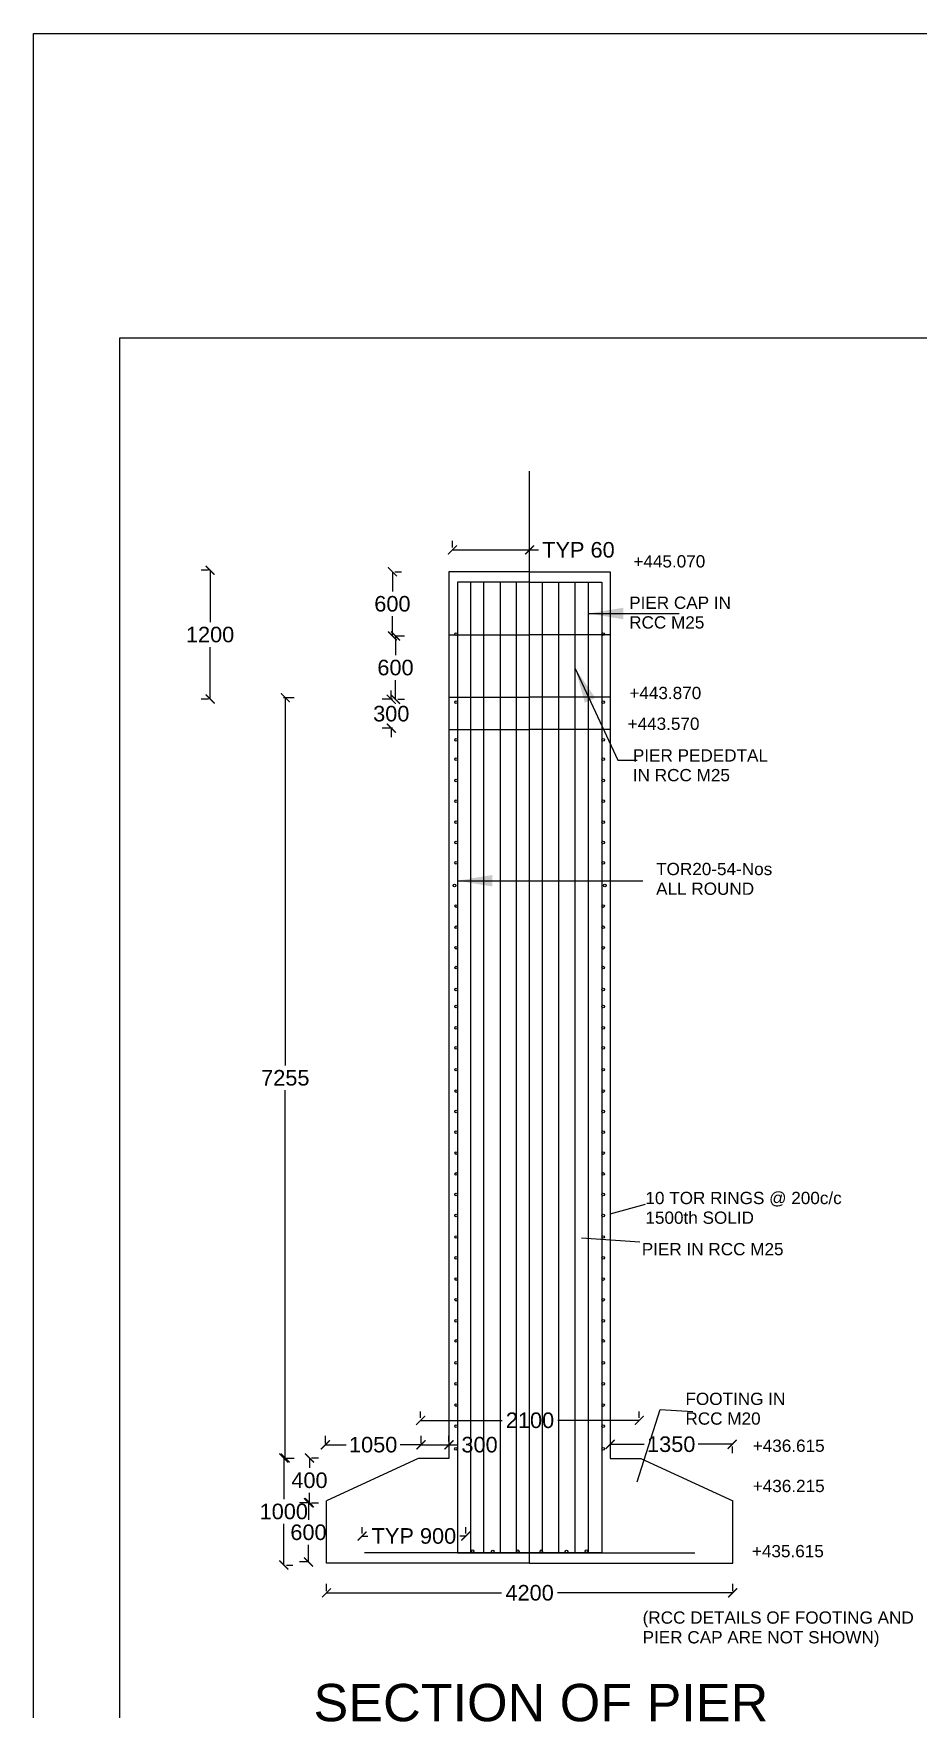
# Model space of a CAD drawing. Header units: inches. Extents: x 0 to 11487, y 0 to 10656.
# Drawn here: x 762.36 to 780.15, y 419.81 to 453.48 of the extents above; entities that cross this region are included whole.
import ezdxf

# ---------------------------------------------------------------- set-up
doc = ezdxf.new("R2010")
doc.units = ezdxf.units.IN
doc.header["$MEASUREMENT"] = 0
doc.layers.add('DRAWING', color=7, linetype='Continuous')
doc.styles.get("Standard").update_dxf_attribs({"font": 'arial.ttf'})
doc.styles.add('TIMES NEW ROMAN', font='times.ttf')
doc.dimstyles.new('dig', dxfattribs={"dimtxt": 0.3125, "dimasz": 0.18, "dimexe": 0.18, "dimexo": 0.0625, "dimgap": 0.09, "dimtad": 0, "dimtih": 1, "dimtoh": 1, "dimdec": 4, "dimzin": 0, "dimdsep": 46, "dimtxsty": 'Standard', "dimblk": 'ARCHTICK', "dimcen": 0.09, "dimadec": 0, "dimazin": 0, "dimtfac": 1, "dimtdec": 4, "dimtofl": 0, "dimtmove": 0, "dimatfit": 3, "dimldrblk": 'ARCHTICK', "dimfxl": 1, "dimtolj": 1, "dimtzin": 0, "dimarcsym": 0})
doc.dimstyles.new('ISO-25', dxfattribs={"dimtxt": 0.636364, "dimasz": 0.703125, "dimexe": 1.25, "dimexo": 0.625, "dimtad": 0, "dimtih": 1, "dimtoh": 1, "dimlfac": 100, "dimtxsty": 'TIMES NEW ROMAN', "dimcen": 2.5, "dimadec": 0, "dimazin": 0, "dimtfac": 1, "dimtmove": 0, "dimatfit": 3, "dimfxl": 1, "dimarcsym": 0})
picture_1 = doc.add_image_def('image2.jpg', size_in_pixel=(6600, 4835))

# ---------------------------------------------------------------- blocks, each defined once
blk = doc.blocks.new('_ArchTick')
at = {"color": 0, "linetype": 'ByBlock', "const_width": 0.15}
blk.add_lwpolyline([(-0.5, -0.5), (0.5, 0.5)], dxfattribs=at)
blk = doc.blocks.new('*D98')
at = {"layer": 'Defpoints', "color": 0, "ltscale": 0.02, "transparency": 16777216}
for p in [(770.78, 443.094), (772.331, 443.109), (772.331, 443.099)]:
    blk.add_point(p, dxfattribs=at)
at = {"layer": 'DRAWING', "color": 0, "lineweight": -2, "ltscale": 0.02, "transparency": 16777216}
for p, q in [((770.78, 443.156), (770.78, 443.289)), ((770.78, 443.109), (772.331, 443.109)), ((772.331, 443.161), (772.331, 443.289)), ((772.331, 443.109), (772.511, 443.109))]:
    blk.add_line(p, q, dxfattribs=at)
at = {"layer": 'DRAWING', "color": 0, "lineweight": -2, "ltscale": 0.02, "transparency": 16777216, "xscale": 0.18, "yscale": 0.18, "zscale": 0.18, "rotation": 180}
blk.add_blockref('_ArchTick', (770.78, 443.109), dxfattribs=at)
at = {"layer": 'DRAWING', "color": 0, "lineweight": -2, "ltscale": 0.02, "transparency": 16777216, "xscale": 0.18, "yscale": 0.18, "zscale": 0.18}
blk.add_blockref('_ArchTick', (772.331, 443.109), dxfattribs=at)
at = {"layer": 'DRAWING', "color": 0, "ltscale": 0.02, "transparency": 16777216, "insert": (773.313, 443.109), "char_height": 0.3125, "attachment_point": 5}
blk.add_mtext('\\A1;TYP 60', dxfattribs=at)
blk = doc.blocks.new('*D99')
at = {"layer": 'Defpoints', "color": 0, "ltscale": 0.02, "transparency": 16777216}
for p in [(769.557, 442.67), (769.557, 441.381), (769.574, 441.381)]:
    blk.add_point(p, dxfattribs=at)
at = {"layer": 'DRAWING', "color": 0, "lineweight": -2, "ltscale": 0.02, "transparency": 16777216}
for p, q in [((769.574, 442.67), (769.574, 442.275)), ((769.62, 442.67), (769.754, 442.67)), ((769.574, 441.381), (769.574, 441.776)), ((769.62, 441.381), (769.754, 441.381))]:
    blk.add_line(p, q, dxfattribs=at)
at = {"layer": 'DRAWING', "color": 0, "lineweight": -2, "ltscale": 0.02, "transparency": 16777216, "xscale": 0.18, "yscale": 0.18, "zscale": 0.18}
for p, rotation in [((769.574, 442.67), 90), ((769.574, 441.381), 270)]:
    blk.add_blockref('_ArchTick', p, dxfattribs=dict(at, rotation=rotation))
at = {"layer": 'DRAWING', "color": 0, "ltscale": 0.02, "transparency": 16777216, "insert": (769.574, 442.025), "char_height": 0.3125, "attachment_point": 5}
blk.add_mtext('\\A1;600', dxfattribs=at)
blk = doc.blocks.new('*D100')
at = {"layer": 'Defpoints', "color": 0, "ltscale": 0.02, "transparency": 16777216}
for p in [(769.62, 441.381), (769.62, 440.108), (769.636, 440.108)]:
    blk.add_point(p, dxfattribs=at)
at = {"layer": 'DRAWING', "color": 0, "lineweight": -2, "ltscale": 0.02, "transparency": 16777216}
for p, q in [((769.636, 441.381), (769.636, 440.994)), ((769.682, 441.381), (769.816, 441.381)), ((769.636, 440.108), (769.636, 440.495)), ((769.682, 440.108), (769.816, 440.108))]:
    blk.add_line(p, q, dxfattribs=at)
at = {"layer": 'DRAWING', "color": 0, "lineweight": -2, "ltscale": 0.02, "transparency": 16777216, "xscale": 0.18, "yscale": 0.18, "zscale": 0.18}
for p, rotation in [((769.636, 441.381), 90), ((769.636, 440.108), 270)]:
    blk.add_blockref('_ArchTick', p, dxfattribs=dict(at, rotation=rotation))
at = {"layer": 'DRAWING', "color": 0, "ltscale": 0.02, "transparency": 16777216, "insert": (769.636, 440.744), "char_height": 0.3125, "attachment_point": 5}
blk.add_mtext('\\A1;600', dxfattribs=at)
blk = doc.blocks.new('*D101')
at = {"layer": 'Defpoints', "color": 0, "ltscale": 0.02, "transparency": 16777216}
for p in [(769.636, 440.108), (769.551, 439.529), (769.636, 439.529)]:
    blk.add_point(p, dxfattribs=at)
at = {"layer": 'DRAWING', "color": 0, "lineweight": -2, "ltscale": 0.02, "transparency": 16777216}
for p, q in [((769.574, 440.108), (769.371, 440.108)), ((769.551, 440.108), (769.551, 440.288)), ((769.574, 439.529), (769.371, 439.529)), ((769.551, 439.529), (769.551, 439.349))]:
    blk.add_line(p, q, dxfattribs=at)
at = {"layer": 'DRAWING', "color": 0, "lineweight": -2, "ltscale": 0.02, "transparency": 16777216, "xscale": 0.18, "yscale": 0.18, "zscale": 0.18}
for p, rotation in [((769.551, 440.108), 270), ((769.551, 439.529), 90)]:
    blk.add_blockref('_ArchTick', p, dxfattribs=dict(at, rotation=rotation))
at = {"layer": 'DRAWING', "color": 0, "ltscale": 0.02, "transparency": 16777216, "insert": (769.551, 439.818), "char_height": 0.3125, "attachment_point": 5}
blk.add_mtext('\\A1;300', dxfattribs=at)
blk = doc.blocks.new('*D102')
at = {"layer": 'Defpoints', "color": 0, "ltscale": 0.02, "transparency": 16777216}
for p in [(765.944, 442.7), (765.91, 440.114), (765.944, 440.114)]:
    blk.add_point(p, dxfattribs=at)
at = {"layer": 'DRAWING', "color": 0, "lineweight": -2, "ltscale": 0.02, "transparency": 16777216}
for p, q in [((765.881, 442.7), (765.73, 442.7)), ((765.91, 442.7), (765.91, 441.657)), ((765.91, 440.114), (765.91, 441.157)), ((765.881, 440.114), (765.73, 440.114))]:
    blk.add_line(p, q, dxfattribs=at)
at = {"layer": 'DRAWING', "color": 0, "lineweight": -2, "ltscale": 0.02, "transparency": 16777216, "xscale": 0.18, "yscale": 0.18, "zscale": 0.18}
for p, rotation in [((765.91, 442.7), 90), ((765.91, 440.114), 270)]:
    blk.add_blockref('_ArchTick', p, dxfattribs=dict(at, rotation=rotation))
at = {"layer": 'DRAWING', "color": 0, "ltscale": 0.02, "transparency": 16777216, "insert": (765.91, 441.407), "char_height": 0.3125, "attachment_point": 5}
blk.add_mtext('\\A1;1200', dxfattribs=at)
blk = doc.blocks.new('*D103')
at = {"layer": 'Defpoints', "color": 0, "ltscale": 0.02, "transparency": 16777216}
for p in [(767.323, 440.141), (767.323, 424.866), (767.422, 424.866)]:
    blk.add_point(p, dxfattribs=at)
at = {"layer": 'DRAWING', "color": 0, "lineweight": -2, "ltscale": 0.02, "transparency": 16777216}
for p, q in [((767.386, 440.141), (767.602, 440.141)), ((767.422, 440.141), (767.422, 432.753)), ((767.422, 424.866), (767.422, 432.254)), ((767.386, 424.866), (767.602, 424.866))]:
    blk.add_line(p, q, dxfattribs=at)
at = {"layer": 'DRAWING', "color": 0, "lineweight": -2, "ltscale": 0.02, "transparency": 16777216, "xscale": 0.18, "yscale": 0.18, "zscale": 0.18}
for p, rotation in [((767.422, 440.141), 90), ((767.422, 424.866), 270)]:
    blk.add_blockref('_ArchTick', p, dxfattribs=dict(at, rotation=rotation))
at = {"layer": 'DRAWING', "color": 0, "ltscale": 0.02, "transparency": 16777216, "insert": (767.422, 432.503), "char_height": 0.3125, "attachment_point": 5}
blk.add_mtext('\\A1;7255', dxfattribs=at)
blk = doc.blocks.new('*D104')
at = {"layer": 'Defpoints', "color": 0, "ltscale": 0.02, "transparency": 16777216}
for p in [(767.386, 424.866), (767.386, 422.717), (767.391, 422.717)]:
    blk.add_point(p, dxfattribs=at)
at = {"layer": 'DRAWING', "color": 0, "lineweight": -2, "ltscale": 0.02, "transparency": 16777216}
for p, q in [((767.391, 424.866), (767.391, 424.041)), ((767.448, 424.866), (767.571, 424.866)), ((767.391, 422.717), (767.391, 423.542)), ((767.448, 422.717), (767.571, 422.717))]:
    blk.add_line(p, q, dxfattribs=at)
at = {"layer": 'DRAWING', "color": 0, "lineweight": -2, "ltscale": 0.02, "transparency": 16777216, "xscale": 0.18, "yscale": 0.18, "zscale": 0.18}
for p, rotation in [((767.391, 424.866), 90), ((767.391, 422.717), 270)]:
    blk.add_blockref('_ArchTick', p, dxfattribs=dict(at, rotation=rotation))
at = {"layer": 'DRAWING', "color": 0, "ltscale": 0.02, "transparency": 16777216, "insert": (767.391, 423.791), "char_height": 0.3125, "attachment_point": 5}
blk.add_mtext('\\A1;1000', dxfattribs=at)
blk = doc.blocks.new('*D105')
at = {"layer": 'Defpoints', "color": 0, "ltscale": 0.02, "transparency": 16777216}
for p in [(767.887, 424.868), (767.887, 423.968), (767.907, 423.968)]:
    blk.add_point(p, dxfattribs=at)
at = {"layer": 'DRAWING', "color": 0, "lineweight": -2, "ltscale": 0.02, "transparency": 16777216}
for p, q in [((767.907, 424.868), (767.907, 424.667)), ((767.949, 424.868), (768.087, 424.868)), ((767.907, 423.968), (767.907, 424.168)), ((767.949, 423.968), (768.087, 423.968))]:
    blk.add_line(p, q, dxfattribs=at)
at = {"layer": 'DRAWING', "color": 0, "lineweight": -2, "ltscale": 0.02, "transparency": 16777216, "xscale": 0.18, "yscale": 0.18, "zscale": 0.18}
for p, rotation in [((767.907, 424.868), 90), ((767.907, 423.968), 270)]:
    blk.add_blockref('_ArchTick', p, dxfattribs=dict(at, rotation=rotation))
at = {"layer": 'DRAWING', "color": 0, "ltscale": 0.02, "transparency": 16777216, "insert": (767.907, 424.418), "char_height": 0.3125, "attachment_point": 5}
blk.add_mtext('\\A1;400', dxfattribs=at)
blk = doc.blocks.new('*D106')
at = {"layer": 'Defpoints', "color": 0, "ltscale": 0.02, "transparency": 16777216}
for p in [(767.949, 423.968), (767.887, 422.779), (767.949, 422.779)]:
    blk.add_point(p, dxfattribs=at)
at = {"layer": 'DRAWING', "color": 0, "lineweight": -2, "ltscale": 0.02, "transparency": 16777216}
for p, q in [((767.887, 423.968), (767.707, 423.968)), ((767.887, 423.968), (767.887, 423.623)), ((767.887, 422.779), (767.887, 423.124)), ((767.887, 422.779), (767.707, 422.779))]:
    blk.add_line(p, q, dxfattribs=at)
at = {"layer": 'DRAWING', "color": 0, "lineweight": -2, "ltscale": 0.02, "transparency": 16777216, "xscale": 0.18, "yscale": 0.18, "zscale": 0.18}
for p, rotation in [((767.887, 423.968), 90), ((767.887, 422.779), 270)]:
    blk.add_blockref('_ArchTick', p, dxfattribs=dict(at, rotation=rotation))
at = {"layer": 'DRAWING', "color": 0, "ltscale": 0.02, "transparency": 16777216, "insert": (767.887, 423.373), "char_height": 0.3125, "attachment_point": 5}
blk.add_mtext('\\A1;600', dxfattribs=at)
blk = doc.blocks.new('*D107')
at = {"layer": 'Defpoints', "color": 0, "ltscale": 0.02, "transparency": 16777216}
for p in [(768.226, 425.099), (770.149, 425.133), (770.149, 425.099)]:
    blk.add_point(p, dxfattribs=at)
at = {"layer": 'DRAWING', "color": 0, "lineweight": -2, "ltscale": 0.02, "transparency": 16777216}
for p, q in [((768.226, 425.161), (768.226, 425.313)), ((770.149, 425.161), (770.149, 425.313)), ((768.226, 425.133), (768.646, 425.133)), ((770.149, 425.133), (769.728, 425.133))]:
    blk.add_line(p, q, dxfattribs=at)
at = {"layer": 'DRAWING', "color": 0, "lineweight": -2, "ltscale": 0.02, "transparency": 16777216, "xscale": 0.18, "yscale": 0.18, "zscale": 0.18, "rotation": 180}
blk.add_blockref('_ArchTick', (768.226, 425.133), dxfattribs=at)
at = {"layer": 'DRAWING', "color": 0, "lineweight": -2, "ltscale": 0.02, "transparency": 16777216, "xscale": 0.18, "yscale": 0.18, "zscale": 0.18}
blk.add_blockref('_ArchTick', (770.149, 425.133), dxfattribs=at)
at = {"layer": 'DRAWING', "color": 0, "ltscale": 0.02, "transparency": 16777216, "insert": (769.187, 425.133), "char_height": 0.3125, "attachment_point": 5}
blk.add_mtext('\\A1;1050', dxfattribs=at)
blk = doc.blocks.new('*D108')
at = {"layer": 'Defpoints', "color": 0, "ltscale": 0.02, "transparency": 16777216}
for p in [(770.149, 425.133), (770.711, 425.133), (770.711, 425.133)]:
    blk.add_point(p, dxfattribs=at)
at = {"layer": 'DRAWING', "color": 0, "lineweight": -2, "ltscale": 0.02, "transparency": 16777216}
for p, q in [((770.149, 425.195), (770.149, 425.313)), ((770.711, 425.195), (770.711, 425.313)), ((770.149, 425.133), (770.711, 425.133)), ((770.711, 425.133), (770.891, 425.133))]:
    blk.add_line(p, q, dxfattribs=at)
at = {"layer": 'DRAWING', "color": 0, "lineweight": -2, "ltscale": 0.02, "transparency": 16777216, "xscale": 0.18, "yscale": 0.18, "zscale": 0.18, "rotation": 180}
blk.add_blockref('_ArchTick', (770.149, 425.133), dxfattribs=at)
at = {"layer": 'DRAWING', "color": 0, "lineweight": -2, "ltscale": 0.02, "transparency": 16777216, "xscale": 0.18, "yscale": 0.18, "zscale": 0.18}
blk.add_blockref('_ArchTick', (770.711, 425.133), dxfattribs=at)
at = {"layer": 'DRAWING', "color": 0, "ltscale": 0.02, "transparency": 16777216, "insert": (771.325, 425.133), "char_height": 0.3125, "attachment_point": 5}
blk.add_mtext('\\A1;300', dxfattribs=at)
blk = doc.blocks.new('*D109')
at = {"layer": 'Defpoints', "color": 0, "ltscale": 0.02, "transparency": 16777216}
for p in [(768.963, 423.289), (771.048, 423.299), (771.048, 423.289)]:
    blk.add_point(p, dxfattribs=at)
at = {"layer": 'DRAWING', "color": 0, "lineweight": -2, "ltscale": 0.02, "transparency": 16777216}
for p, q in [((768.963, 423.352), (768.963, 423.479)), ((768.963, 423.299), (769.082, 423.299)), ((771.048, 423.299), (770.929, 423.299)), ((771.048, 423.352), (771.048, 423.479))]:
    blk.add_line(p, q, dxfattribs=at)
at = {"layer": 'DRAWING', "color": 0, "lineweight": -2, "ltscale": 0.02, "transparency": 16777216, "xscale": 0.18, "yscale": 0.18, "zscale": 0.18, "rotation": 180}
blk.add_blockref('_ArchTick', (768.963, 423.299), dxfattribs=at)
at = {"layer": 'DRAWING', "color": 0, "lineweight": -2, "ltscale": 0.02, "transparency": 16777216, "xscale": 0.18, "yscale": 0.18, "zscale": 0.18}
blk.add_blockref('_ArchTick', (771.048, 423.299), dxfattribs=at)
at = {"layer": 'DRAWING', "color": 0, "ltscale": 0.02, "transparency": 16777216, "insert": (770.006, 423.299), "char_height": 0.3125, "attachment_point": 5}
blk.add_mtext('\\A1;TYP 900', dxfattribs=at)
blk = doc.blocks.new('*D110')
at = {"layer": 'Defpoints', "color": 0, "ltscale": 0.02, "transparency": 16777216}
for p in [(770.141, 425.612), (774.536, 425.623), (774.536, 425.612)]:
    blk.add_point(p, dxfattribs=at)
at = {"layer": 'DRAWING', "color": 0, "lineweight": -2, "ltscale": 0.02, "transparency": 16777216}
for p, q in [((770.141, 425.675), (770.141, 425.803)), ((770.141, 425.623), (771.78, 425.623)), ((774.536, 425.623), (772.897, 425.623)), ((774.536, 425.675), (774.536, 425.803))]:
    blk.add_line(p, q, dxfattribs=at)
at = {"layer": 'DRAWING', "color": 0, "lineweight": -2, "ltscale": 0.02, "transparency": 16777216, "xscale": 0.18, "yscale": 0.18, "zscale": 0.18, "rotation": 180}
blk.add_blockref('_ArchTick', (770.141, 425.623), dxfattribs=at)
at = {"layer": 'DRAWING', "color": 0, "lineweight": -2, "ltscale": 0.02, "transparency": 16777216, "xscale": 0.18, "yscale": 0.18, "zscale": 0.18}
blk.add_blockref('_ArchTick', (774.536, 425.623), dxfattribs=at)
at = {"layer": 'DRAWING', "color": 0, "ltscale": 0.02, "transparency": 16777216, "insert": (772.339, 425.623), "char_height": 0.3125, "attachment_point": 5}
blk.add_mtext('\\A1;2100', dxfattribs=at)
blk = doc.blocks.new('*D111')
at = {"layer": 'Defpoints', "color": 0, "ltscale": 0.02, "transparency": 16777216}
for p in [(773.951, 425.161), (776.402, 425.161), (776.402, 425.142)]:
    blk.add_point(p, dxfattribs=at)
at = {"layer": 'DRAWING', "color": 0, "lineweight": -2, "ltscale": 0.02, "transparency": 16777216}
for p, q in [((773.951, 425.142), (774.635, 425.142)), ((773.951, 425.099), (773.951, 424.962)), ((776.402, 425.142), (775.718, 425.142)), ((776.402, 425.099), (776.402, 424.962))]:
    blk.add_line(p, q, dxfattribs=at)
at = {"layer": 'DRAWING', "color": 0, "lineweight": -2, "ltscale": 0.02, "transparency": 16777216, "xscale": 0.18, "yscale": 0.18, "zscale": 0.18, "rotation": 180}
blk.add_blockref('_ArchTick', (773.951, 425.142), dxfattribs=at)
at = {"layer": 'DRAWING', "color": 0, "lineweight": -2, "ltscale": 0.02, "transparency": 16777216, "xscale": 0.18, "yscale": 0.18, "zscale": 0.18}
blk.add_blockref('_ArchTick', (776.402, 425.142), dxfattribs=at)
at = {"layer": 'DRAWING', "color": 0, "ltscale": 0.02, "transparency": 16777216, "insert": (775.177, 425.142), "char_height": 0.3125, "attachment_point": 5}
blk.add_mtext('\\A1;1350', dxfattribs=at)
blk = doc.blocks.new('*D112')
at = {"layer": 'Defpoints', "color": 0, "ltscale": 0.02, "transparency": 16777216}
for p in [(768.249, 422.128), (776.413, 422.158), (776.413, 422.128)]:
    blk.add_point(p, dxfattribs=at)
at = {"layer": 'DRAWING', "color": 0, "lineweight": -2, "ltscale": 0.02, "transparency": 16777216}
for p, q in [((768.249, 422.191), (768.249, 422.338)), ((776.413, 422.191), (776.413, 422.338)), ((768.249, 422.158), (771.769, 422.158)), ((776.413, 422.158), (772.893, 422.158))]:
    blk.add_line(p, q, dxfattribs=at)
at = {"layer": 'DRAWING', "color": 0, "lineweight": -2, "ltscale": 0.02, "transparency": 16777216, "xscale": 0.18, "yscale": 0.18, "zscale": 0.18, "rotation": 180}
blk.add_blockref('_ArchTick', (768.249, 422.158), dxfattribs=at)
at = {"layer": 'DRAWING', "color": 0, "lineweight": -2, "ltscale": 0.02, "transparency": 16777216, "xscale": 0.18, "yscale": 0.18, "zscale": 0.18}
blk.add_blockref('_ArchTick', (776.413, 422.158), dxfattribs=at)
at = {"layer": 'DRAWING', "color": 0, "ltscale": 0.02, "transparency": 16777216, "insert": (772.331, 422.158), "char_height": 0.3125, "attachment_point": 5}
blk.add_mtext('\\A1;4200', dxfattribs=at)

msp = doc.modelspace()

# ---------------------------------------------------------------- linework, layer by layer
at = {"layer": 'DRAWING', "ltscale": 0.02}
for p, q in [((768.24876, 422.75273), (768.24876, 424.004)), ((776.41345, 422.75273), (776.41345, 424.004)), ((772.3311, 422.75273), (768.24876, 422.75273)), ((772.3311, 422.75273), (776.41345, 422.75273))]:
    msp.add_line(p, q, dxfattribs=at)
for points in [[(764.09432, 447.37058), (853.0275, 447.37058), (853.0275, 389.33684), (764.09432, 389.33684)], [(770.88056, 422.96266), (772.3311, 422.96266), (772.3311, 442.46008), (770.88056, 442.46008)], [(773.78165, 422.96266), (772.3311, 422.96266), (772.3311, 442.46008), (773.78165, 442.46008)]]:
    msp.add_lwpolyline(points, close=True, dxfattribs=at)
for points in [[(772.3311, 422.75273), (772.3311, 444.68898)], [(772.3311, 442.6699), (770.71073, 442.6699), (770.71073, 424.85461), (770.09276, 424.85461), (768.24876, 424.004)], [(771.15028, 422.96551), (771.15028, 442.46008)], [(771.41253, 422.96551), (771.41253, 442.46008)], [(771.74522, 422.96551), (771.74522, 442.46008)], [(772.06888, 422.96266), (772.06888, 442.45722)], [(772.33109, 422.96266), (772.33109, 442.45722)], [(772.3311, 442.6699), (773.95147, 442.6699), (773.95147, 424.85461), (774.56945, 424.85461), (776.41345, 424.004)], [(772.33112, 422.96266), (772.33112, 442.45722)], [(772.59333, 422.96266), (772.59333, 442.45722)], [(772.91699, 422.96551), (772.91699, 442.46008)], [(773.24968, 422.96551), (773.24968, 442.46008)], [(773.51192, 422.96551), (773.51192, 442.46008)], [(770.71073, 441.40491), (772.33112, 441.40491)], [(773.95147, 441.40491), (772.33109, 441.40491)], [(770.71073, 440.15175), (772.33112, 440.15175)], [(773.95147, 440.15175), (772.33109, 440.15175)], [(770.71073, 439.5043), (772.33112, 439.5043)], [(773.95147, 439.5043), (772.33109, 439.5043)], [(773.95147, 429.77439), (774.65859, 429.96721)], [(773.37412, 429.29008), (774.549, 429.21262)], [(774.493, 424.39118), (774.95507, 425.84065), (775.61118, 425.80372)], [(772.3311, 422.96266), (769.01002, 422.96266)], [(772.3311, 422.96266), (775.65218, 422.96266)]]:
    msp.add_lwpolyline(points, dxfattribs=at)
for centre in [(770.85412, 441.41813), (773.80809, 441.41813), (770.85412, 440.05244), (773.80809, 440.05244), (770.85412, 439.29562), (773.80809, 439.29562), (770.85412, 438.90636), (773.80809, 438.90636), (770.85412, 438.47506), (773.80809, 438.47506), (770.85412, 438.06164), (773.80809, 438.06164), (770.85412, 437.6413), (773.80809, 437.6413), (770.85412, 437.23326), (773.80809, 437.23326), (770.85412, 436.82116), (773.80809, 436.82116), (770.82018, 436.36747), (773.84203, 436.36747), (770.85412, 435.95485), (773.80809, 435.95485), (770.85412, 435.52803), (773.80809, 435.52803), (770.85412, 435.11764), (773.80809, 435.11764), (770.85412, 434.71767), (773.80809, 434.71767), (770.85412, 434.27741), (773.80809, 434.27741), (770.85412, 433.93701), (773.80809, 433.93701), (770.85412, 433.51017), (773.80809, 433.51017), (770.85412, 433.10481), (773.80809, 433.10481), (770.85412, 432.66807), (773.80809, 432.66807), (770.85412, 432.23855), (773.80809, 432.23855), (770.85412, 431.82858), (773.80809, 431.82858), (770.85412, 431.41248), (773.80809, 431.41248), (770.85412, 430.99266), (773.80809, 430.99266), (770.85412, 430.5725), (773.80809, 430.5725), (770.85412, 430.16178), (773.80809, 430.16178), (770.85412, 429.73864), (773.80809, 429.73864), (770.85412, 429.30647), (773.80809, 429.30647), (770.85412, 428.88861), (773.80809, 428.88861), (770.85412, 428.46179), (773.80809, 428.46179), (770.85412, 428.04654), (773.80809, 428.04654), (770.85412, 427.6224), (773.80809, 427.6224), (770.85412, 427.21858), (773.80809, 427.21858), (770.85412, 426.77681), (773.80809, 426.77681), (770.85412, 426.35803), (773.80809, 426.35803), (770.85412, 425.9302), (773.80809, 425.9302), (770.85412, 425.50777), (773.80809, 425.50777), (770.85082, 425.05294), (773.81138, 425.05294), (771.18675, 422.99545), (771.58913, 422.9901), (772.09613, 422.99282), (772.56607, 422.99282), (773.07308, 422.9901), (773.47545, 422.99545)]:
    msp.add_circle(centre, 0.02644, dxfattribs=at)

# ---------------------------------------------------------------- texts
for s, height, p in [('+445.070', 0.246376, (774.41645, 442.75603)), ('PIER CAP IN', 0.2463756, (774.33187, 441.92542)), ('RCC M25', 0.246376, (774.33187, 441.52964)), ('+443.870', 0.246376, (774.33547, 440.11221)), ('+443.570', 0.246376, (774.30013, 439.4947)), ('PIER PEDEDTAL', 0.2463756, (774.40624, 438.85765)), ('IN RCC M25', 0.246376, (774.40624, 438.46187)), ('TOR20-54-Nos', 0.2463756, (774.87356, 436.57591)), ('ALL ROUND', 0.246376, (774.87356, 436.18013)), ('10 TOR RINGS @ 200c/c ', 0.2463756, (774.65859, 429.96721)), ('1500th SOLID', 0.2463756, (774.65859, 429.57143)), ('PIER IN RCC M25', 0.2463756, (774.58511, 428.93944)), ('FOOTING IN', 0.246376, (775.4632, 425.93191)), ('RCC M20', 0.246376, (775.4632, 425.53613)), ('+436.615', 0.246376, (776.81488, 424.99061)), ('+436.215', 0.246376, (776.81488, 424.18233)), ('+435.615', 0.246376, (776.79871, 422.87293)), ('(RCC DETAILS OF FOOTING AND', 0.2463756, (774.60241, 421.53842)), ('PIER CAP ARE NOT SHOWN)', 0.2463756, (774.60241, 421.14264))]:
    msp.add_text(s, height=height, dxfattribs=at).set_placement(p)
at = {"layer": 'DRAWING'}
msp.add_text('%%U SECTION OF PIER', height=0.75, dxfattribs=at).set_placement((767.69706, 419.57865))

# ---------------------------------------------------------------- dimensions: what is measured, and where the dimension line sits
at = {"layer": 'DRAWING', "ltscale": 0.02}
for base, p1, p2, text, picture, middle in [((772.3311, 443.1093), (770.78014, 443.09351), (772.3311, 443.0987), 'TYP 60', '*D98', (773.3135, 443.1093)), ((774.53594, 425.62288), (770.14109, 425.61202), (774.53594, 425.61202), '2100', '*D110', (772.33851, 425.62288)), ((770.14852, 425.13264), (768.22568, 425.09894), (770.14852, 425.09894), '1050', '*D107', (769.1871, 425.13264)), ((770.71073, 425.13264), (770.14852, 425.13264), (770.71073, 425.13264), '300', '*D108', (771.32531, 425.13264)), ((776.40193, 425.14166), (773.95147, 425.16116), (776.40193, 425.16116), '1350', '*D111', (775.1767, 425.14166)), ((771.04773, 423.29903), (768.96348, 423.28904), (771.04773, 423.28904), 'TYP 900', '*D109', (770.0056, 423.29903)), ((776.41345, 422.15766), (768.24876, 422.12836), (776.41345, 422.12836), '4200', '*D112', (772.3311, 422.15766))]:
    dim = msp.add_linear_dim(base=base, p1=p1, p2=p2, text=text, dimstyle='dig', dxfattribs=at)
    dim.commit()
    dim.dimension.update_dxf_attribs({"geometry": picture, "text_midpoint": middle})
for base, p1, p2, text, picture, middle in [((765.90952, 440.1142), (765.94369, 442.69982), (765.94369, 440.1142), '1200', '*D102', (765.90952, 441.40701)), ((769.57429, 441.38124), (769.55723, 442.66964), (769.55723, 441.38124), '600', '*D99', (769.57429, 442.02544)), ((769.63643, 440.1076), (769.61973, 441.38124), (769.61973, 440.1076), '600', '*D100', (769.63643, 440.74442)), ((767.42184, 424.86553), (767.323, 440.14088), (767.323, 424.86553), '7255', '*D103', (767.42184, 432.50321)), ((769.55121, 439.52867), (769.63643, 440.1076), (769.63643, 439.52867), '300', '*D101', (769.55121, 439.81814)), ((767.39138, 422.71733), (767.3855, 424.86553), (767.3855, 422.71733), '1000', '*D104', (767.39138, 423.79143)), ((767.9072, 423.96782), (767.88658, 424.86789), (767.88658, 423.96782), '400', '*D105', (767.9072, 424.41785)), ((767.88658, 422.77917), (767.94908, 423.96782), (767.94908, 422.77917), '600', '*D106', (767.88658, 423.37349))]:
    dim = msp.add_linear_dim(base=base, p1=p1, p2=p2, angle=90, text=text, dimstyle='dig', dxfattribs=at)
    dim.commit()
    dim.dimension.update_dxf_attribs({"geometry": picture, "text_midpoint": middle})

# ---------------------------------------------------------------- pictures from other files: only their frames are drawn
at = {"ltscale": 0.02}
image = msp.add_image(picture_1, insert=(762.36141, 385.60352), size_in_units=(92.65829, 67.87922), dxfattribs=dict(at, fade=30))
image.dxf.flags = 7

# ---------------------------------------------------------------- leaders
at = {"layer": 'DRAWING', "ltscale": 0.02}
for points in [[(773.51192, 441.83177), (775.33975, 441.83177)], [(773.24968, 440.72561), (774.10417, 438.88599), (774.49208, 438.88599)], [(770.88056, 436.46361), (772.59333, 436.46361), (774.60883, 436.46361)]]:
    msp.add_leader(points, dimstyle='ISO-25', override={"dimgap": 0.625, "dimtad": 0}, dxfattribs=at)

doc.saveas('drawing.dxf')
